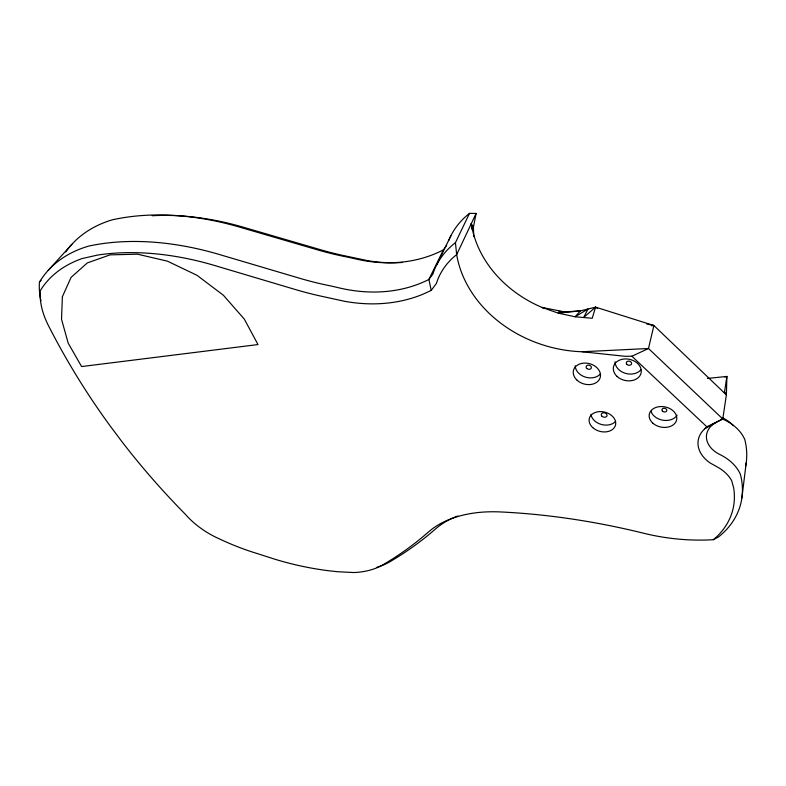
<?xml version="1.0" encoding="UTF-8"?>
<svg xmlns="http://www.w3.org/2000/svg" width="786" height="786" viewBox="0 0 786 786"><rect width="100%" height="100%" fill="white"/><g stroke="black" fill="none" stroke-linecap="round" stroke-linejoin="round"><path stroke-width="1.18" d="M741.896 497.902L746.189 462.944M724.378 392.951L726.893 376.435L707.42 378.449M473.771 236.576L473.418 227.174L476.11 213.428L469.497 213.379A93.917 76.232 18.8 0 0 448.688 240.634M472.16 229.551L471.266 223.696A116.583 98.682 14.9 0 0 541.957 307.405L558.198 313.123L580.5 310.863L595.582 307.139L653.893 325.512L648.489 348.503L631.875 356.225L625.243 356.313L582.171 351.755A120.857 100.048 15.9 0 1 456.666 254.635L455.438 242.687L469.497 213.379M595.582 307.139L592.231 318.271L575.067 316.778L558.198 313.123L564.672 311.934L580.5 310.863L575.067 316.778L588.016 309.006L583.634 317.524L595.582 307.139L597.498 308.613M476.11 213.428L456.666 254.635L455.192 255.804A90.37 71.31 19.4 0 0 437.566 280.071L436.309 283.599L431.2 290.427L423.232 294.082A153.81 124.335 36 0 1 344.612 301.303L319.705 295.86A386.879 330.405 53.8 0 1 296.145 289.759L218.036 266.523A249.535 159.892 30.3 0 0 97.631 255.057L82.225 258.535A160.668 105.746 33.1 0 0 42.405 287.401L40.224 290.751L40.115 292.795A86.136 56.877 36.3 0 0 48.408 325.522A983.365 828.139 -10.2 0 0 110.472 426.385L122.085 441.86A985.978 830.154 -10.3 0 0 184.985 513.906L188.316 517.522A65.572 40.833 28.7 0 0 216.022 537.339L220.728 539.501A187.687 125.239 29.4 0 0 257.14 553.521L273.823 558.895A255.863 177.754 29.7 0 0 338.57 571.786L354.054 572.542A81.99 52.564 25.7 0 0 382.969 564.79A691.208 446.379 45.8 0 0 428.498 531.945L432.546 528.693A115.316 73.147 18.2 0 1 499.975 511.922A431.288 230.72 16.6 0 1 643.262 533.154L649.265 534.559A176.074 129.965 10.3 0 0 709.748 539.894L713.364 539.687L718.453 536.985A112.585 79.17 13.4 0 0 740.392 474.371A44.753 31.391 10.3 0 0 719.721 454.436A26.812 19.336 7.9 0 1 714.926 423.104L722.776 418.948L726.382 394.867L726.893 376.435L724.82 376.966M436.456 265.304L450.85 235.839M446.615 245.458L443.392 249.86L428.91 279.443L431.2 290.427M40.98 300.851A92.05 61.151 36.4 0 1 39.457 282.154L41.088 280.356M48.201 270.374L71.88 244.318M713.364 539.687L716.341 537.113A106.405 74.405 13.5 0 0 733.603 487.615L731.727 480.806A37.944 26.469 10.5 0 0 717.284 466.953L710.357 463.111A34.437 24.7 8.1 0 1 704.875 428.714L706.85 426.788L722.776 418.948L648.489 348.503L582.171 351.755M704.875 428.714L714.926 423.104M651.447 325.758L653.893 325.512L726.382 394.867L725.763 392.587M558.944 311.374L564.672 311.934L541.957 307.405L544.187 308.397M646.731 323.97L653.893 325.512M722.796 417.926L724.437 418.781A36.333 26.262 9.3 0 1 733.407 425.619M631.875 356.225L706.85 426.788M471.266 223.696L473.418 227.174M443.392 249.86A140.34 116.416 37.1 0 1 356.785 259.193L348.021 257.219A361.904 314.046 56.8 0 1 318.134 250.036L242.51 227.979A247.403 164.294 30.5 0 0 112.005 219.903A161.405 109.971 33.6 0 0 65.749 251.982M640.796 369.931A14.04 10.778 12.3 0 1 625.037 373.222A14.04 10.778 12.3 0 1 615.084 361.717M600.455 373.851A13.755 10.513 14.8 0 1 585.216 377.064A13.755 10.513 14.8 0 1 575.244 365.745M457.796 516.038A108.714 69.374 18.1 0 0 435.778 528.742A694.588 451.361 46.1 0 1 389.768 561.833A87.344 56.356 25.7 0 1 376.985 567.246M39.457 282.154A165.993 109.942 33.2 0 1 88.769 246.067A254.202 163.96 30.3 0 1 222.448 255.421L300.272 278.45A375.453 321.484 54.2 0 0 331.024 285.996L340.043 288.089A145.155 117.831 36.2 0 0 428.91 279.443L432.85 274.127A97.042 76.969 19.3 0 1 455.438 242.687M152.15 215.737A240.241 160.354 30.6 0 1 246.028 228.009L321.081 249.889A367.445 319.705 57.4 0 0 343.718 255.597L367.671 260.638A146.707 122.233 37.3 0 0 402.501 262.455M722.079 418.565A25.967 19.178 7 0 0 724.8 420.068A43.387 31.214 9.5 0 1 744.804 439.61A109.215 78.826 12.7 0 1 745.609 466.314M615.526 421.414A13.431 9.913 14.2 0 1 601.143 424.401A13.431 9.913 14.2 0 1 590.984 414.291M677.08 415.165A13.873 10.277 10.9 0 1 663.188 420.264A13.873 10.277 10.9 0 1 650.985 411.206M62.379 296.744L61.524 319.273L68.195 343.128L81.577 366.561L258.005 344.563L244.269 319.047L223.352 295.212L196.962 275.287L167.457 261.178L137.589 254.192L110.079 254.861L87.325 262.917L71.074 277.37L62.379 296.744M617.069 376.425A14.138 10.798 12.5 0 0 640.688 374.274A14.138 10.798 12.5 0 0 624.123 358.996A14.138 10.798 12.5 0 0 617.069 376.425M627.012 364.468A2.682 2.063 12.3 0 0 631.492 364.026A2.682 2.063 12.3 0 0 628.328 361.128A2.682 2.063 12.3 0 0 627.012 364.468M577.101 380.247A13.843 10.532 15 0 0 600.003 378.164A13.843 10.532 15 0 0 583.497 363.132A13.843 10.532 15 0 0 577.101 380.247M662.539 411.216A2.496 1.847 10.9 0 0 666.715 410.872A2.496 1.847 10.9 0 0 663.826 408.248A2.496 1.847 10.9 0 0 662.539 411.216M652.694 423.035A13.971 10.297 11.1 0 0 676.157 421.335A13.971 10.297 11.1 0 0 660.083 406.578A13.971 10.297 11.1 0 0 652.694 423.035M592.791 427.643A13.519 9.933 14.3 0 0 615.212 426.012A13.519 9.933 14.3 0 0 599.217 411.618A13.519 9.933 14.3 0 0 592.791 427.643M586.877 368.496A2.682 2.053 14.8 0 0 591.308 368.054A2.682 2.053 14.8 0 0 588.095 365.146A2.682 2.053 14.8 0 0 586.877 368.496M602.056 416.315A2.948 2.181 14.2 0 0 606.949 415.922A2.948 2.181 14.2 0 0 603.442 412.788A2.948 2.181 14.2 0 0 602.056 416.315"/></g></svg>
